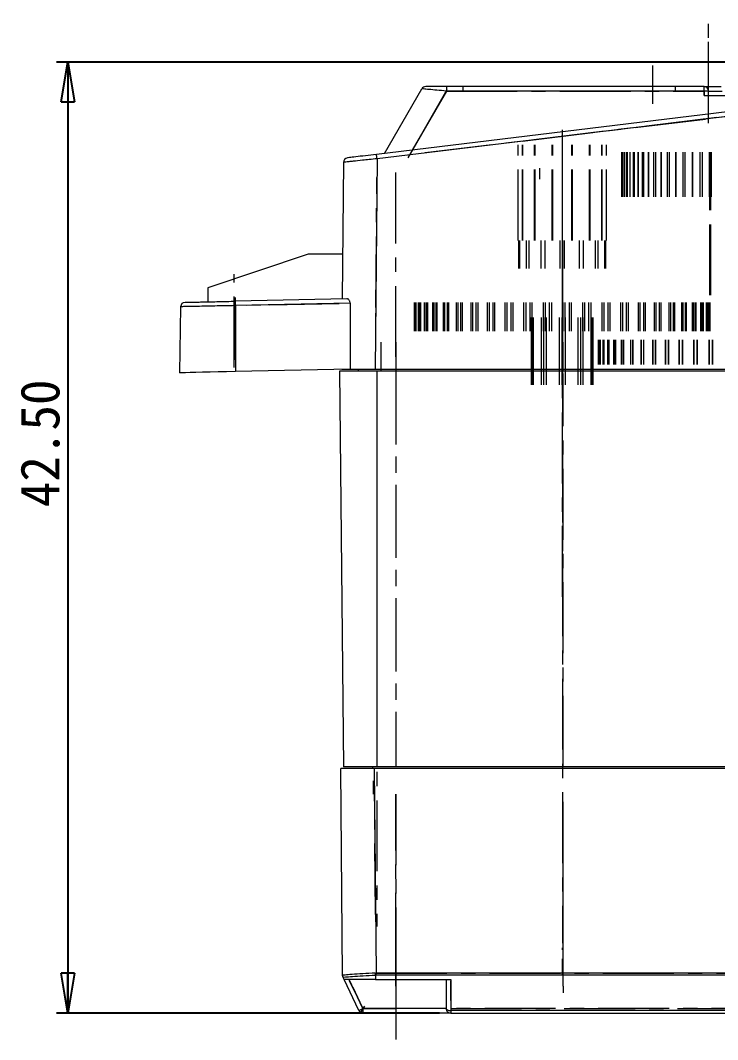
# Paper-space layout 'SW_Model_1' of a CAD drawing. Header units: millimetres. Extents: x 0 to 594, y 0 to 420.
# Drawn here: x 109 to 171.4, y 262.4 to 353.6 of the extents above; entities that cross this region are included whole.
import ezdxf

# ---------------------------------------------------------------- set-up
doc = ezdxf.new("R2010")
doc.units = ezdxf.units.MM
doc.linetypes.add('CENTER', pattern=[10.16, 6.35, -1.27, 1.27, -1.27])
doc.layers.add('SLD-0', color=179, linetype='Continuous')
doc.styles.add('SLDTEXTSTYLE1', font='TXT', dxfattribs={"width": 0.75})
doc.styles.add('SLDTEXTSTYLE2', font='TXT', dxfattribs={"width": 0.96})
doc.dimstyles.new('SLDDIMSTYLE0', dxfattribs={"dimtxt": 3.5, "dimasz": 3.556, "dimexe": 0, "dimexo": 0.0625, "dimgap": 0.875, "dimtad": 1, "dimlfac": 0.5, "dimrnd": 1e-09, "dimzin": 4, "dimdsep": 46, "dimtxsty": 'SLDTEXTSTYLE1', "dimblk1": 'NONE', "dimblk2": 'NONE', "dimsah": 1, "dimcen": 0.09, "dimadec": 0, "dimazin": 1, "dimtfac": 1, "dimtofl": 0, "dimtmove": 0, "dimatfit": 3, "dimldrblk": 'NONE', "dimfxl": 1, "dimfrac": 2, "dimtolj": 1, "dimtzin": 12, "dimarcsym": 0})

# ---------------------------------------------------------------- blocks, each defined once
blk = doc.blocks.new('_D')
at = {"layer": 'SLD-0', "color": 179}
for p, q in [((184.818, 349.871), (112.24, 349.871)), ((112.647, 346.315), (113.24, 349.871)), ((113.24, 349.871), (113.832, 346.315)), ((113.24, 349.871), (113.24, 346.315)), ((113.24, 349.871), (113.24, 264.743)), ((112.647, 346.315), (113.832, 346.315)), ((113.24, 264.743), (112.647, 268.299)), ((113.832, 268.299), (112.647, 268.299)), ((113.832, 268.299), (113.24, 264.743)), ((113.24, 264.743), (113.24, 268.299)), ((146.523, 264.743), (112.24, 264.743))]:
    blk.add_line(p, q, dxfattribs=at)
at = {"layer": 'SLD-0', "color": 179, "insert": (108.99, 310.025), "char_height": 3.5, "attachment_point": 1, "rotation": 90, "style": 'SLDTEXTSTYLE2'}
blk.add_mtext('42.50', dxfattribs=at)
blk = doc.blocks.new('_NONE')

psp = doc.layouts.new('SW_Model_1')

# ---------------------------------------------------------------- linework, layer by layer
at = {"layer": 'SLD-0', "color": 5, "linetype": 'CENTER', "lineweight": 15}
for p, q in [((170.623, 344.407), (170.623, 353.598)), ((170.623, 345.372), (170.623, 351.667)), ((165.623, 346.133), (165.623, 349.547)), ((148.623, 347.671), (148.623, 347.271)), ((148.623, 347.671), (148.623, 347.271)), ((167.623, 347.671), (167.623, 347.271)), ((167.623, 347.671), (167.623, 347.271)), ((144.572, 342.83), (147.221, 347.418)), ((147.136, 347.271), (170.223, 347.271)), ((170.223, 347.271), (147.136, 347.271)), ((170.223, 347.117), (170.223, 347.578)), ((170.223, 347.117), (170.223, 347.578)), ((170.223, 346.871), (170.223, 347.271)), ((170.223, 347.271), (170.223, 346.871)), ((170.623, 346.871), (170.623, 347.271)), ((170.623, 346.871), (170.623, 347.271)), ((146.339, 345.89), (143.689, 341.301)), ((153.945, 342.785), (180.084, 345.949)), ((171.37, 344.894), (145.231, 341.729)), ((157.523, 328.59), (157.523, 343.79)), ((153.577, 333.89), (153.577, 342.47)), ((153.949, 333.89), (153.949, 342.47)), ((153.986, 333.89), (153.986, 342.47)), ((155.03, 333.89), (155.03, 342.47)), ((155.096, 333.89), (155.096, 342.47)), ((156.604, 333.89), (156.604, 342.47)), ((156.686, 333.89), (156.686, 342.47)), ((157.523, 331.39), (157.523, 342.47)), ((157.523, 331.39), (157.523, 342.47)), ((157.523, 331.39), (157.523, 342.47)), ((157.523, 331.39), (157.523, 342.47)), ((157.523, 331.39), (157.523, 342.47)), ((157.523, 331.39), (157.523, 342.47)), ((157.523, 331.39), (157.523, 342.47)), ((157.523, 331.39), (157.523, 342.47)), ((157.523, 331.39), (157.523, 342.47)), ((157.523, 331.39), (157.523, 342.47)), ((157.523, 331.39), (157.523, 342.47)), ((157.523, 331.39), (157.523, 342.47)), ((157.523, 331.39), (157.523, 342.47)), ((157.523, 331.39), (157.523, 342.47)), ((157.523, 333.89), (157.523, 342.47)), ((157.523, 331.39), (157.523, 342.47)), ((157.523, 333.89), (157.523, 342.47)), ((157.523, 333.89), (157.523, 342.47)), ((157.523, 333.89), (157.523, 342.47)), ((157.523, 333.89), (157.523, 342.47)), ((157.523, 333.89), (157.523, 342.47)), ((157.523, 333.89), (157.523, 342.47)), ((157.523, 333.89), (157.523, 342.47)), ((157.523, 333.89), (157.523, 342.47)), ((157.523, 333.89), (157.523, 342.47)), ((157.523, 333.89), (157.523, 342.47)), ((157.523, 333.89), (157.523, 342.47)), ((157.523, 333.89), (157.523, 342.47)), ((157.523, 333.89), (157.523, 342.47)), ((158.36, 333.89), (158.36, 342.47)), ((158.442, 333.89), (158.442, 342.47)), ((159.951, 333.89), (159.951, 342.47)), ((160.017, 333.89), (160.017, 342.47)), ((161.061, 333.89), (161.061, 342.47)), ((161.097, 333.89), (161.097, 342.47)), ((161.47, 333.89), (161.47, 342.47)), ((162.838, 337.79), (162.838, 341.79)), ((162.867, 337.79), (162.867, 341.79)), ((162.87, 337.79), (162.87, 341.79)), ((162.945, 337.79), (162.945, 341.79)), ((162.978, 337.79), (162.978, 341.79)), ((163.111, 337.79), (163.111, 341.79)), ((163.118, 337.79), (163.118, 341.79)), ((163.296, 337.79), (163.296, 341.79)), ((163.363, 337.79), (163.363, 341.79)), ((163.596, 337.79), (163.596, 341.79)), ((163.608, 337.79), (163.608, 341.79)), ((163.885, 337.79), (163.885, 341.79)), ((163.984, 337.79), (163.984, 341.79)), ((164.314, 337.79), (164.314, 341.79)), ((164.331, 337.79), (164.331, 341.79)), ((164.701, 337.79), (164.701, 341.79)), ((164.83, 337.79), (164.83, 341.79)), ((165.25, 337.79), (165.25, 341.79)), ((165.271, 337.79), (165.271, 341.79)), ((165.728, 337.79), (165.728, 341.79)), ((165.884, 337.79), (165.884, 341.79)), ((166.386, 337.79), (166.386, 341.79)), ((166.41, 337.79), (166.41, 341.79)), ((166.945, 337.79), (166.945, 341.79)), ((167.125, 337.79), (167.125, 341.79)), ((167.699, 337.79), (167.699, 341.79)), ((167.727, 337.79), (167.727, 341.79)), ((168.329, 337.79), (168.329, 341.79)), ((168.53, 337.79), (168.53, 341.79)), ((169.165, 337.79), (169.165, 341.79)), ((169.196, 337.79), (169.196, 341.79)), ((169.853, 337.79), (169.853, 341.79)), ((170.072, 337.79), (170.072, 341.79)), ((170.702, 337.79), (170.702, 341.79)), ((170.755, 337.79), (170.755, 341.79)), ((170.787, 337.79), (170.787, 341.79)), ((170.885, 337.79), (170.885, 341.79)), ((142.623, 323.471), (142.623, 340.371)), ((142.623, 323.471), (142.623, 340.371)), ((142.623, 323.471), (142.623, 340.371)), ((142.623, 323.471), (142.623, 340.371)), ((155.503, 339.371), (155.503, 340.371)), ((155.503, 339.371), (155.503, 340.371)), ((140.813, 327.903), (140.914, 339.545)), ((170.737, 328.99), (170.737, 337.79)), ((170.827, 328.99), (170.827, 337.79)), ((140.88, 335.663), (140.779, 324.023)), ((153.637, 331.39), (153.637, 333.89)), ((153.723, 331.39), (153.723, 333.89)), ((154.322, 331.39), (154.322, 333.89)), ((154.561, 331.39), (154.561, 333.89)), ((155.64, 331.39), (155.64, 333.89)), ((155.985, 331.39), (155.985, 333.89)), ((157.332, 331.39), (157.332, 333.89)), ((157.523, 333.69), (157.523, 333.89)), ((157.523, 333.89), (157.523, 331.39)), ((157.523, 333.89), (157.523, 331.39)), ((157.523, 333.89), (157.523, 331.39)), ((157.523, 333.89), (157.523, 331.39)), ((157.523, 333.89), (157.523, 331.39)), ((157.523, 333.89), (157.523, 331.39)), ((157.523, 333.89), (157.523, 331.39)), ((157.523, 333.89), (157.523, 331.39)), ((157.523, 333.89), (157.523, 331.39)), ((157.523, 333.89), (157.523, 331.39)), ((157.523, 333.89), (157.523, 331.39)), ((157.523, 333.89), (157.523, 331.39)), ((157.523, 333.89), (157.523, 331.39)), ((157.523, 333.89), (157.523, 331.39)), ((157.523, 333.69), (157.523, 328.35)), ((157.715, 331.39), (157.715, 333.89)), ((159.061, 331.39), (159.061, 333.89)), ((159.406, 331.39), (159.406, 333.89)), ((160.486, 331.39), (160.486, 333.89)), ((160.725, 331.39), (160.725, 333.89)), ((161.324, 331.39), (161.324, 333.89)), ((161.409, 331.39), (161.409, 333.89)), ((157.523, 331.39), (157.523, 330.79)), ((157.523, 331.39), (157.523, 328.19)), ((157.523, 331.39), (157.523, 325.79)), ((128.123, 322.528), (128.123, 330.886)), ((128.123, 322.528), (128.123, 330.886)), ((157.523, 330.79), (157.523, 322.19)), ((157.523, 330.79), (157.523, 322.19)), ((157.523, 327.59), (157.523, 330.79)), ((157.523, 322.19), (157.523, 330.79)), ((157.523, 322.19), (157.523, 330.79)), ((128.245, 323.202), (128.245, 328.781)), ((128.245, 323.201), (128.245, 328.778)), ((135.468, 328.219), (129.256, 328.082)), ((131.323, 328.128), (137.526, 328.264)), ((144.275, 325.79), (144.275, 328.35)), ((144.279, 325.79), (144.279, 328.35)), ((144.347, 325.79), (144.347, 328.35)), ((144.369, 325.79), (144.369, 328.35)), ((144.418, 325.79), (144.418, 328.35)), ((144.447, 325.79), (144.447, 328.35)), ((144.65, 325.79), (144.65, 328.35)), ((144.697, 325.79), (144.697, 328.35)), ((144.794, 325.79), (144.794, 328.35)), ((144.849, 325.79), (144.849, 328.35)), ((145.182, 325.79), (145.182, 328.35)), ((145.254, 325.79), (145.254, 328.35)), ((145.398, 325.79), (145.398, 328.35)), ((145.477, 325.79), (145.477, 328.35)), ((145.935, 325.79), (145.935, 328.35)), ((146.031, 325.79), (146.031, 328.35)), ((146.218, 325.79), (146.218, 328.35)), ((146.32, 325.79), (146.32, 328.35)), ((146.895, 325.79), (146.895, 328.35)), ((147.012, 325.79), (147.012, 328.35)), ((147.24, 325.79), (147.24, 328.35)), ((147.363, 325.79), (147.363, 328.35)), ((148.044, 325.79), (148.044, 328.35)), ((148.181, 325.79), (148.181, 328.35)), ((148.445, 325.79), (148.445, 328.35)), ((148.587, 325.79), (148.587, 328.35)), ((149.363, 325.79), (149.363, 328.35)), ((149.517, 325.79), (149.517, 328.35)), ((149.813, 325.79), (149.813, 328.35)), ((149.971, 325.79), (149.971, 328.35)), ((150.827, 325.79), (150.827, 328.35)), ((150.995, 325.79), (150.995, 328.35)), ((151.318, 325.79), (151.318, 328.35)), ((151.489, 325.79), (151.489, 328.35)), ((152.411, 325.79), (152.411, 328.35)), ((152.59, 325.79), (152.59, 328.35)), ((152.933, 325.79), (152.933, 328.35)), ((153.116, 325.79), (153.116, 328.35)), ((154.086, 325.79), (154.086, 328.35)), ((154.273, 325.79), (154.273, 328.35)), ((154.631, 325.79), (154.631, 328.35)), ((154.82, 325.79), (154.82, 328.35)), ((155.822, 325.79), (155.822, 328.35)), ((156.014, 325.79), (156.014, 328.35)), ((156.38, 325.79), (156.38, 328.35)), ((156.573, 325.79), (156.573, 328.35)), ((157.523, 325.79), (157.523, 328.35)), ((157.523, 325.79), (157.523, 328.35)), ((157.523, 325.79), (157.523, 328.35)), ((157.523, 325.79), (157.523, 328.35)), ((157.523, 325.79), (157.523, 328.35)), ((157.523, 325.79), (157.523, 328.35)), ((157.523, 325.79), (157.523, 328.35)), ((157.523, 325.79), (157.523, 328.35)), ((157.523, 325.79), (157.523, 328.35)), ((157.523, 325.79), (157.523, 328.35)), ((157.523, 325.79), (157.523, 328.35)), ((157.523, 325.79), (157.523, 328.35)), ((157.523, 325.79), (157.523, 328.35)), ((157.523, 325.79), (157.523, 328.35)), ((157.523, 325.79), (157.523, 328.35)), ((157.523, 325.79), (157.523, 328.35)), ((157.523, 325.79), (157.523, 328.35)), ((157.523, 325.79), (157.523, 328.35)), ((157.523, 325.79), (157.523, 328.35)), ((157.523, 325.79), (157.523, 328.35)), ((157.523, 325.79), (157.523, 328.35)), ((157.523, 325.79), (157.523, 328.35)), ((157.523, 325.79), (157.523, 328.35)), ((157.523, 325.79), (157.523, 328.35)), ((157.523, 325.79), (157.523, 328.35)), ((157.523, 325.79), (157.523, 328.35)), ((157.523, 325.79), (157.523, 328.35)), ((157.523, 325.79), (157.523, 328.35)), ((157.523, 325.79), (157.523, 328.35)), ((157.523, 325.79), (157.523, 328.35)), ((157.523, 325.79), (157.523, 328.35)), ((157.523, 325.79), (157.523, 328.35)), ((157.523, 325.79), (157.523, 328.35)), ((157.523, 325.79), (157.523, 328.35)), ((157.523, 325.79), (157.523, 328.35)), ((157.523, 325.79), (157.523, 328.35)), ((157.523, 325.79), (157.523, 328.35)), ((157.523, 325.79), (157.523, 328.35)), ((157.523, 325.79), (157.523, 328.35)), ((157.523, 325.79), (157.523, 328.35)), ((157.523, 325.79), (157.523, 328.35)), ((157.523, 325.79), (157.523, 328.35)), ((157.523, 325.79), (157.523, 328.35)), ((157.523, 325.79), (157.523, 328.35)), ((157.523, 325.79), (157.523, 328.35)), ((157.523, 325.79), (157.523, 328.35)), ((157.523, 325.79), (157.523, 328.35)), ((157.523, 325.79), (157.523, 328.35)), ((157.523, 325.79), (157.523, 328.35)), ((157.523, 325.79), (157.523, 328.35)), ((157.523, 325.79), (157.523, 328.35)), ((157.523, 325.79), (157.523, 328.35)), ((157.523, 325.79), (157.523, 328.35)), ((157.523, 325.79), (157.523, 328.35)), ((157.523, 325.79), (157.523, 328.35)), ((157.523, 325.79), (157.523, 328.35)), ((157.523, 325.79), (157.523, 328.35)), ((157.523, 325.79), (157.523, 328.35)), ((157.523, 325.79), (157.523, 328.35)), ((157.523, 325.79), (157.523, 328.35)), ((157.523, 325.79), (157.523, 328.35)), ((157.523, 325.79), (157.523, 328.35)), ((157.523, 325.79), (157.523, 328.35)), ((157.523, 325.79), (157.523, 328.35)), ((157.523, 325.79), (157.523, 328.35)), ((157.523, 325.79), (157.523, 328.35)), ((157.523, 325.79), (157.523, 328.35)), ((157.523, 325.79), (157.523, 328.35)), ((157.523, 325.79), (157.523, 328.35)), ((157.523, 325.79), (157.523, 328.35)), ((157.523, 325.79), (157.523, 328.35)), ((157.523, 325.79), (157.523, 328.35)), ((157.523, 325.79), (157.523, 328.35)), ((157.523, 325.79), (157.523, 328.35)), ((157.523, 325.79), (157.523, 328.35)), ((157.523, 325.79), (157.523, 328.35)), ((157.523, 325.79), (157.523, 328.35)), ((157.523, 325.79), (157.523, 328.35)), ((157.523, 325.79), (157.523, 328.35)), ((157.523, 325.79), (157.523, 328.35)), ((157.523, 325.79), (157.523, 328.35)), ((157.523, 325.79), (157.523, 328.35)), ((157.523, 325.79), (157.523, 328.35)), ((157.523, 325.79), (157.523, 328.35)), ((157.523, 325.79), (157.523, 328.35)), ((157.523, 325.79), (157.523, 328.35)), ((157.523, 325.79), (157.523, 328.35)), ((157.523, 325.79), (157.523, 328.35)), ((157.523, 325.79), (157.523, 328.35)), ((157.523, 325.79), (157.523, 328.35)), ((157.523, 325.79), (157.523, 328.35)), ((157.523, 325.79), (157.523, 328.35)), ((157.523, 325.79), (157.523, 328.35)), ((157.523, 325.79), (157.523, 328.35)), ((157.523, 327.59), (157.523, 322.19)), ((157.588, 325.79), (157.588, 328.35)), ((157.782, 325.79), (157.782, 328.35)), ((158.15, 325.79), (158.15, 328.35)), ((158.343, 325.79), (158.343, 328.35)), ((159.354, 325.79), (159.354, 328.35)), ((159.546, 325.79), (159.546, 328.35)), ((159.908, 325.79), (159.908, 328.35)), ((160.099, 325.79), (160.099, 328.35)), ((161.087, 325.79), (161.087, 328.35)), ((161.273, 325.79), (161.273, 328.35)), ((161.624, 325.79), (161.624, 328.35)), ((161.808, 325.79), (161.808, 328.35)), ((162.756, 325.79), (162.756, 328.35)), ((162.933, 325.79), (162.933, 328.35)), ((163.267, 325.79), (163.267, 328.35)), ((163.441, 325.79), (163.441, 328.35)), ((164.331, 325.79), (164.331, 328.35)), ((164.497, 325.79), (164.497, 328.35)), ((164.807, 325.79), (164.807, 328.35)), ((164.968, 325.79), (164.968, 328.35)), ((165.786, 325.79), (165.786, 328.35)), ((165.936, 325.79), (165.936, 328.35)), ((166.217, 325.79), (166.217, 328.35)), ((166.363, 325.79), (166.363, 328.35)), ((167.093, 325.79), (167.093, 328.35)), ((167.226, 325.79), (167.226, 328.35)), ((167.472, 325.79), (167.472, 328.35)), ((167.599, 325.79), (167.599, 328.35)), ((168.229, 325.79), (168.229, 328.35)), ((168.342, 325.79), (168.342, 328.35)), ((168.55, 325.79), (168.55, 328.35)), ((168.656, 325.79), (168.656, 328.35)), ((169.174, 325.79), (169.174, 328.35)), ((169.265, 325.79), (169.265, 328.35)), ((169.431, 325.79), (169.431, 328.35)), ((169.514, 325.79), (169.514, 328.35)), ((169.911, 325.79), (169.911, 328.35)), ((169.978, 325.79), (169.978, 328.35)), ((170.099, 325.79), (170.099, 328.35)), ((170.159, 325.79), (170.159, 328.35)), ((170.427, 325.79), (170.427, 328.35)), ((170.47, 325.79), (170.47, 328.35)), ((170.543, 325.79), (170.543, 328.35)), ((170.577, 325.79), (170.577, 328.35)), ((170.713, 325.79), (170.713, 328.35)), ((170.73, 325.79), (170.73, 328.35)), ((170.754, 325.79), (170.754, 328.35)), ((170.763, 325.79), (170.763, 328.35)), ((154.771, 320.99), (154.771, 326.99)), ((154.841, 320.99), (154.841, 326.99)), ((154.844, 320.99), (154.844, 326.99)), ((154.937, 320.99), (154.937, 326.99)), ((155.656, 320.99), (155.656, 326.99)), ((155.862, 320.99), (155.862, 326.99)), ((155.87, 320.99), (155.87, 326.99)), ((156.091, 320.99), (156.091, 326.99)), ((157.255, 320.99), (157.255, 326.99)), ((157.518, 320.99), (157.518, 326.99)), ((157.523, 320.99), (157.523, 326.99)), ((157.523, 320.99), (157.523, 326.99)), ((157.523, 320.99), (157.523, 326.99)), ((157.523, 320.99), (157.523, 326.99)), ((157.523, 320.99), (157.523, 326.99)), ((157.523, 320.99), (157.523, 326.99)), ((157.523, 320.99), (157.523, 326.99)), ((157.523, 320.99), (157.523, 326.99)), ((157.523, 320.99), (157.523, 326.99)), ((157.523, 320.99), (157.523, 326.99)), ((157.523, 320.99), (157.523, 326.99)), ((157.523, 320.99), (157.523, 326.99)), ((157.523, 320.99), (157.523, 326.99)), ((157.523, 320.99), (157.523, 326.99)), ((157.523, 320.99), (157.523, 326.99)), ((157.523, 320.99), (157.523, 326.99)), ((157.523, 320.99), (157.523, 326.99)), ((157.523, 320.99), (157.523, 326.99)), ((157.523, 320.99), (157.523, 326.99)), ((157.523, 320.99), (157.523, 326.99)), ((157.523, 320.99), (157.523, 326.99)), ((157.528, 320.99), (157.528, 326.99)), ((157.792, 320.99), (157.792, 326.99)), ((158.955, 320.99), (158.955, 326.99)), ((159.176, 320.99), (159.176, 326.99)), ((159.184, 320.99), (159.184, 326.99)), ((159.39, 320.99), (159.39, 326.99)), ((160.109, 320.99), (160.109, 326.99)), ((160.203, 320.99), (160.203, 326.99)), ((160.206, 320.99), (160.206, 326.99)), ((160.275, 320.99), (160.275, 326.99)), ((141.283, 324.79), (141.283, 322.19)), ((141.283, 324.79), (141.283, 322.19)), ((142.623, 324.79), (142.623, 322.19)), ((142.623, 324.79), (142.623, 322.19)), ((142.623, 324.79), (142.623, 324.59)), ((142.623, 324.79), (142.623, 324.59)), ((157.523, 324.99), (157.523, 319.99)), ((157.583, 322.19), (157.583, 324.79)), ((157.583, 322.19), (157.583, 324.79)), ((157.583, 322.19), (157.583, 324.79)), ((160.733, 324.99), (160.733, 322.79)), ((160.735, 324.99), (160.735, 322.79)), ((160.75, 324.99), (160.75, 322.79)), ((160.752, 324.99), (160.752, 322.79)), ((160.862, 324.99), (160.862, 322.79)), ((160.867, 324.99), (160.867, 322.79)), ((160.912, 324.99), (160.912, 322.79)), ((160.917, 324.99), (160.917, 322.79)), ((161.137, 324.99), (161.137, 322.79)), ((161.144, 324.99), (161.144, 322.79)), ((161.219, 324.99), (161.219, 322.79)), ((161.227, 324.99), (161.227, 322.79)), ((161.554, 324.99), (161.554, 322.79)), ((161.565, 324.99), (161.565, 322.79)), ((161.668, 324.99), (161.668, 322.79)), ((161.679, 324.99), (161.679, 322.79)), ((162.11, 324.99), (162.11, 322.79)), ((162.124, 324.99), (162.124, 322.79)), ((162.255, 324.99), (162.255, 322.79)), ((162.269, 324.99), (162.269, 322.79)), ((162.8, 324.99), (162.8, 322.79)), ((162.817, 324.99), (162.817, 322.79)), ((162.974, 324.99), (162.974, 322.79)), ((162.991, 324.99), (162.991, 322.79)), ((163.616, 324.99), (163.616, 322.79)), ((163.635, 324.99), (163.635, 322.79)), ((163.817, 324.99), (163.817, 322.79)), ((163.837, 324.99), (163.837, 322.79)), ((164.55, 324.99), (164.55, 322.79)), ((164.572, 324.99), (164.572, 322.79)), ((164.777, 324.99), (164.777, 322.79)), ((164.8, 324.99), (164.8, 322.79)), ((165.593, 324.99), (165.593, 322.79)), ((165.618, 324.99), (165.618, 322.79)), ((165.844, 324.99), (165.844, 322.79)), ((165.868, 324.99), (165.868, 322.79)), ((166.735, 324.99), (166.735, 322.79)), ((166.762, 324.99), (166.762, 322.79)), ((167.006, 324.99), (167.006, 322.79)), ((167.033, 324.99), (167.033, 322.79)), ((167.965, 324.99), (167.965, 322.79)), ((167.993, 324.99), (167.993, 322.79)), ((168.254, 324.99), (168.254, 322.79)), ((168.283, 324.99), (168.283, 322.79)), ((169.269, 324.99), (169.269, 322.79)), ((169.299, 324.99), (169.299, 322.79)), ((169.574, 324.99), (169.574, 322.79)), ((169.604, 324.99), (169.604, 322.79)), ((170.636, 324.99), (170.636, 322.79)), ((170.667, 324.99), (170.667, 322.79)), ((170.953, 324.99), (170.953, 322.79)), ((170.984, 324.99), (170.984, 322.79)), ((141.283, 324.59), (141.283, 322.19)), ((141.283, 324.59), (141.283, 322.19)), ((142.623, 324.59), (142.623, 322.19)), ((142.623, 324.59), (142.623, 322.19)), ((157.583, 322.19), (157.583, 324.59)), ((157.583, 322.19), (157.583, 324.59)), ((157.583, 322.19), (157.583, 324.59)), ((142.623, 322.19), (142.623, 286.79)), ((142.623, 322.19), (142.623, 286.79)), ((157.523, 322.19), (157.523, 321.99)), ((157.523, 321.99), (157.523, 322.15)), ((157.523, 321.99), (157.523, 322.15)), ((142.623, 321.99), (142.623, 286.79)), ((142.623, 321.99), (142.623, 286.79)), ((157.523, 301.99), (157.523, 321.99)), ((157.523, 301.99), (157.523, 321.99)), ((157.583, 286.79), (157.583, 321.99)), ((157.583, 286.79), (157.583, 321.99)), ((157.583, 286.79), (157.583, 321.99)), ((157.523, 319.79), (157.523, 317.99)), ((157.523, 314.99), (157.523, 270.99)), ((140.923, 293.941), (140.923, 272.49)), ((140.923, 293.941), (140.923, 272.49)), ((140.623, 284.343), (140.623, 285.543)), ((140.623, 284.343), (140.623, 285.543)), ((140.798, 273.563), (140.698, 285.024)), ((140.798, 273.562), (140.698, 285.024)), ((142.623, 269.143), (142.623, 284.343)), ((142.623, 269.143), (142.623, 284.343)), ((142.623, 284.343), (142.623, 268.943)), ((142.623, 284.343), (142.623, 268.943)), ((157.583, 267.143), (157.583, 284.343)), ((157.583, 271.847), (157.583, 283.501)), ((157.583, 271.848), (157.583, 283.501)), ((157.523, 270.39), (157.523, 270.59)), ((142.623, 267.143), (142.623, 269.143)), ((142.623, 267.143), (142.623, 269.143)), ((157.523, 268.19), (157.523, 269.59)), ((140.844, 268.32), (214.403, 268.32)), ((214.403, 268.32), (140.844, 268.32)), ((142.623, 268.943), (142.623, 267.743)), ((142.623, 268.943), (142.623, 267.743)), ((139.319, 265.869), (138.471, 267.639)), ((142.623, 267.743), (142.623, 265.143)), ((142.623, 267.743), (142.623, 265.143)), ((147.523, 265.869), (147.523, 267.639)), ((138.753, 267.049), (139.602, 265.279)), ((142.623, 266.532), (142.623, 262.365)), ((142.623, 266.532), (142.623, 262.365)), ((147.523, 267.049), (147.523, 265.279)), ((157.583, 267.143), (157.583, 266.543)), ((157.583, 267.143), (157.583, 266.543)), ((157.584, 267.143), (157.584, 266.543)), ((157.584, 267.143), (157.584, 266.543)), ((139.794, 265.345), (139.413, 264.739)), ((139.789, 265.337), (139.422, 264.754)), ((139.667, 265.143), (142.623, 265.143)), ((142.623, 265.143), (139.667, 265.143)), ((147.523, 265.345), (147.523, 264.739)), ((147.523, 265.337), (147.523, 264.754)), ((147.523, 265.143), (207.723, 265.143)), ((207.723, 265.143), (147.523, 265.143))]:
    psp.add_line(p, q, dxfattribs=at)
at = {"layer": 'SLD-0', "color": 179, "linetype": 'Continuous', "lineweight": 15}
for p, q in [((147.136, 347.671), (147.136, 347.271)), ((170.223, 347.671), (147.136, 347.671)), ((170.223, 347.554), (170.223, 347.671)), ((184.366, 346.871), (140.88, 341.606)), ((141.607, 341.694), (144.942, 347.471)), ((147.136, 347.271), (144.089, 341.994)), ((170.223, 347.271), (147.136, 347.271)), ((170.223, 347.271), (170.223, 347.554)), ((170.223, 346.871), (170.223, 347.271)), ((170.623, 347.271), (170.223, 347.271)), ((170.223, 346.871), (173.023, 346.871)), ((170.623, 346.871), (170.623, 347.271)), ((170.623, 347.271), (171.835, 347.271)), ((184.39, 346.474), (140.928, 341.212)), ((140.928, 341.212), (140.764, 322.371)), ((137.926, 340.897), (137.819, 328.671)), ((134.766, 332.671), (125.766, 329.671)), ((137.854, 332.671), (134.766, 332.671)), ((125.766, 329.671), (125.766, 328.405)), ((138.239, 328.68), (128.237, 328.46)), ((123.343, 327.967), (123.24, 322.051)), ((138.516, 328.293), (128.245, 328.067)), ((128.245, 328.067), (128.245, 322.161)), ((123.301, 322.052), (123.24, 322.051)), ((123.485, 322.056), (123.301, 322.052)), ((123.785, 322.063), (123.485, 322.056)), ((124.196, 322.072), (123.785, 322.063)), ((124.706, 322.083), (124.196, 322.072)), ((125.303, 322.096), (124.706, 322.083)), ((125.973, 322.111), (125.303, 322.096)), ((126.699, 322.127), (125.973, 322.111)), ((127.462, 322.144), (126.699, 322.127)), ((128.245, 322.161), (127.462, 322.144)), ((138.509, 322.387), (128.245, 322.161)), ((137.553, 322.19), (137.923, 286.79)), ((140.923, 322.19), (137.553, 322.19)), ((137.766, 322.371), (140.764, 322.371)), ((139.283, 322.19), (139.283, 322.371)), ((140.764, 322.371), (214.482, 322.371)), ((140.923, 322.19), (140.923, 286.79)), ((214.323, 322.19), (140.923, 322.19)), ((140.684, 286.643), (137.684, 286.643)), ((137.846, 268.104), (137.684, 286.643)), ((140.523, 286.79), (140.523, 286.643)), ((214.562, 286.643), (140.684, 286.643)), ((140.684, 286.643), (140.844, 268.317)), ((214.323, 286.79), (140.923, 286.79)), ((214.403, 268.317), (140.844, 268.317)), ((140.844, 268.148), (140.844, 268.317)), ((137.849, 268.061), (137.85, 268.048)), ((137.849, 268.061), (137.851, 268.044)), ((137.856, 268.017), (137.886, 267.933)), ((137.856, 268.017), (137.886, 267.933)), ((137.977, 267.743), (137.885, 267.935)), ((139.306, 264.97), (137.977, 267.743)), ((139.667, 265.143), (138.421, 267.743)), ((140.785, 268.146), (140.784, 267.743)), ((140.784, 267.743), (147.523, 267.743)), ((140.844, 268.148), (140.785, 268.146)), ((214.403, 268.148), (140.844, 268.148)), ((142.623, 267.743), (142.623, 265.143)), ((147.123, 267.743), (147.123, 265.143)), ((147.523, 267.743), (147.523, 264.97)), ((139.306, 264.97), (139.313, 264.973)), ((139.313, 264.973), (139.334, 264.983)), ((139.334, 264.983), (139.367, 264.999)), ((139.367, 264.999), (139.412, 265.021)), ((139.412, 265.021), (139.467, 265.047)), ((139.467, 265.047), (139.529, 265.077)), ((139.529, 265.077), (139.597, 265.109)), ((139.597, 265.109), (139.667, 265.143)), ((139.667, 265.143), (139.667, 264.743)), ((142.623, 265.143), (139.667, 265.143)), ((139.667, 264.743), (142.623, 264.743)), ((147.123, 265.143), (142.623, 265.143)), ((142.623, 265.143), (142.623, 264.743)), ((147.123, 265.143), (147.131, 265.109)), ((147.131, 265.109), (147.154, 265.077)), ((147.154, 265.077), (147.191, 265.047)), ((147.191, 265.047), (147.24, 265.021)), ((147.24, 265.021), (147.301, 264.999)), ((147.301, 264.999), (147.37, 264.983)), ((147.37, 264.983), (147.445, 264.973)), ((147.445, 264.973), (147.523, 264.97)), ((207.723, 264.97), (147.523, 264.97)), ((147.523, 264.97), (147.523, 264.805)), ((147.523, 264.805), (147.523, 264.743)), ((147.523, 264.743), (207.723, 264.743))]:
    psp.add_line(p, q, dxfattribs=at)
at = {"layer": 'SLD-0', "color": 8, "linetype": 'Continuous', "lineweight": 15}
psp.add_line((141.283, 322.371), (141.283, 322.19), dxfattribs=at)
at = {"layer": 'SLD-0', "color": 179, "linetype": 'Continuous', "lineweight": 15}
for centre, radius, start, end in [((145.288, 347.271), 0.4, 90, 150.00011), ((170.223, 347.271), 0.4, 0.00021, 90), ((138.326, 340.893), 0.4, 96.90378, 179.49999), ((47.35, 329.981), 94.25, 6.84352, 7.08458), ((-126.736, 322.544), 255.041, 1.24089, 1.32919), ((123.743, 327.96), 0.4, 91.26255, 179.00009), ((139.667, 265.143), 0.4, 205.60999, 237.80491), ((139.667, 265.143), 0.4, 237.80491, 270), ((147.523, 265.143), 0.4, 179.99997, 270)]:
    psp.add_arc(centre, radius, start, end, dxfattribs=at)
psp.add_ellipse((142.743, 549.085), major_axis=(3, 343.727), ratio=0.008728, start_param=2.268429, end_param=2.291064, dxfattribs=at)
for points, knots in [([(147.136, 347.671), (146.895, 347.671), (146.427, 347.671), (145.91, 347.671), (145.593, 347.671), (145.419, 347.671), (145.308, 347.671), (145.295, 347.671), (145.288, 347.671)], [0, 0, 0, 0, 0.266524, 0.516966, 0.644664, 0.768372, 0.884847, 1, 1, 1, 1]), ([(170.223, 347.671), (170.243, 347.671), (170.285, 347.671), (170.619, 347.671), (171.116, 347.671), (171.535, 347.671), (171.738, 347.671)], [0, 0, 0, 0, 0.243005, 0.5, 0.756995, 1, 1, 1, 1]), ([(147.136, 347.271), (146.849, 347.297), (146.29, 347.348), (145.674, 347.404), (145.301, 347.439), (145.094, 347.458), (144.966, 347.469), (144.95, 347.47), (144.942, 347.471)], [0, 0, 0, 0, 0.261321, 0.509468, 0.640109, 0.764911, 0.884599, 1, 1, 1, 1]), ([(140.928, 341.212), (140.692, 341.188), (140.245, 341.142), (139.5, 341.065), (138.872, 340.997), (138.406, 340.949), (138.03, 340.909), (137.967, 340.902), (137.926, 340.897)], [0, 0, 0, 0, 0.1511504, 0.2854209, 0.5024888, 0.6314328, 0.7574872, 1, 1, 1, 1]), ([(140.88, 341.606), (140.539, 341.564), (139.856, 341.482), (138.993, 341.377), (138.394, 341.305), (138.316, 341.295), (138.278, 341.29)], [0, 0, 0, 0, 0.25127, 0.503254, 0.753329, 1, 1, 1, 1]), ([(123.734, 328.36), (123.76, 328.361), (123.8, 328.362), (124.036, 328.367), (124.321, 328.373), (124.661, 328.381), (125.01, 328.389), (125.236, 328.393), (125.583, 328.401), (126.078, 328.412), (126.754, 328.427), (127.48, 328.443), (127.984, 328.454), (128.237, 328.46)], [0, 0, 0, 0, 0.158989, 0.237931, 0.316009, 0.447987, 0.491806, 0.535861, 0.580363, 0.683149, 0.785821, 0.892976, 1, 1, 1, 1]), ([(138.516, 328.293), (138.514, 328.331), (138.509, 328.405), (138.467, 328.514), (138.403, 328.604), (138.321, 328.668), (138.267, 328.676), (138.239, 328.68)], [0, 0, 0, 0, 0.163851, 0.327076, 0.544726, 0.765601, 1, 1, 1, 1]), ([(128.245, 328.067), (127.911, 328.06), (127.285, 328.047), (126.599, 328.034), (126.177, 328.025), (125.955, 328.021), (125.752, 328.016), (125.567, 328.013), (125.398, 328.009), (124.979, 328.001), (124.377, 327.989), (123.778, 327.977), (123.41, 327.969), (123.365, 327.968), (123.343, 327.967)], [0, 0, 0, 0, 0.1304552, 0.2439144, 0.2779856, 0.3101597, 0.3404364, 0.3688162, 0.3952984, 0.4198827, 0.5730956, 0.7208549, 0.8631575, 1, 1, 1, 1]), ([(140.923, 286.79), (140.586, 286.79), (139.911, 286.79), (139.012, 286.79), (138.334, 286.79), (137.974, 286.79), (137.938, 286.79), (137.923, 286.79)], [0, 0, 0, 0, 0.214696, 0.429393, 0.644084, 0.858772, 1, 1, 1, 1]), ([(140.776, 268.315), (140.39, 268.297), (140.004, 268.278), (139.295, 268.237), (138.971, 268.216), (138.43, 268.177), (138.214, 268.159), (137.922, 268.127), (137.846, 268.114), (137.846, 268.104)], [0, 0, 0, 0, 0.25, 0.25, 0.5, 0.5, 0.75, 0.75, 1, 1, 1, 1]), ([(137.885, 267.935), (137.886, 267.945), (137.962, 267.958), (138.253, 267.989), (138.467, 268.008), (139.003, 268.047), (139.324, 268.068), (140.025, 268.109), (140.404, 268.128), (140.785, 268.146)], [0, 0, 0, 0, 0.25, 0.25, 0.5, 0.5, 0.75, 0.75, 1, 1, 1, 1]), ([(137.885, 267.935), (137.885, 267.935), (137.885, 267.935), (137.885, 267.935), (137.885, 267.935), (137.885, 267.935), (137.885, 267.935)], [0, 0, 0, 0, 1, 1, 1, 1.012026, 1.012026, 1.012026, 1.012026]), ([(140.784, 267.743), (140.413, 267.743), (140.049, 267.743), (139.539, 267.743), (139.378, 267.743), (139.073, 267.743), (138.928, 267.743), (138.54, 267.743), (138.331, 267.743), (138.051, 267.743), (137.976, 267.743), (137.977, 267.743)], [0, 0, 0, 0, 0.25, 0.25, 0.375, 0.375, 0.5, 0.5, 0.75, 0.75, 1, 1, 1, 1])]:
    psp.add_open_spline(points, degree=3, knots=knots, dxfattribs=at)
for points, degree in [([(140.776, 268.315), (140.799, 268.316), (140.821, 268.316), (140.844, 268.317)], 3), ([(140.785, 268.146), (140.782, 268.198), (140.779, 268.257), (140.776, 268.315)], 3), ([(137.846, 268.104), (137.846, 268.075), (137.85, 268.046), (137.856, 268.017)], 3), ([(137.885, 267.935), (137.86, 267.987), (137.846, 268.046), (137.846, 268.104)], 3), ([(137.885, 267.935), (137.873, 267.961), (137.863, 267.989), (137.856, 268.017)], 3), ([(146.088, 264.743), (145.169, 264.743), (143.923, 264.743), (142.623, 264.743)], 3), ([(147.523, 264.743), (147.007, 264.743), (146.088, 264.743)], 2)]:
    psp.add_open_spline(points, degree=degree, dxfattribs=at)

# ---------------------------------------------------------------- dimensions: what is measured, and where the dimension line sits
at = {"layer": 'SLD-0', "color": 179}
dim = psp.add_linear_dim(base=(113.24, 349.871), p1=(147.523, 264.743), p2=(185.818, 349.871), angle=90, dimstyle='SLDDIMSTYLE0', dxfattribs=at)
dim.commit()
dim.dimension.update_dxf_attribs({"geometry": '_D', "text_midpoint": (113.24, 315.844), "dimtype": 160})

doc.saveas('drawing.dxf')
